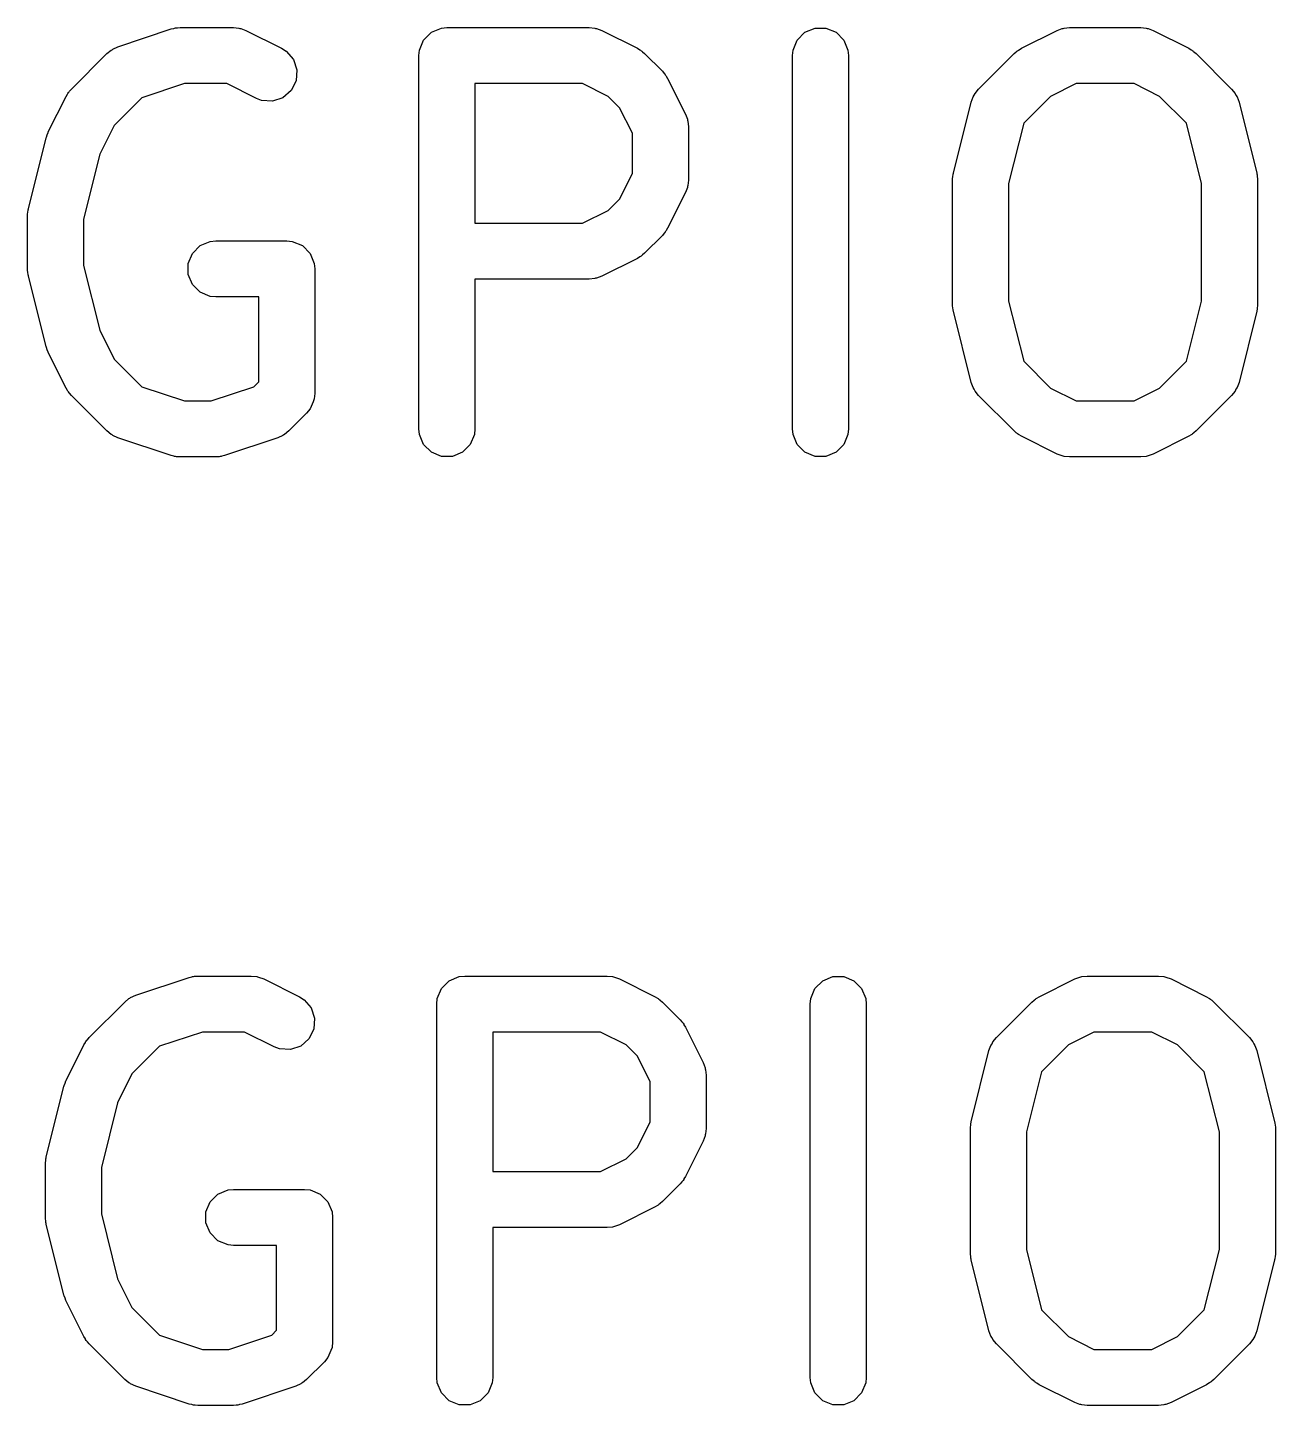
# Model space of a CAD drawing. Extents: x 19.8 to 98.9, y -129.1 to -67.1.
# Drawn here: x 69.288 to 72.629, y -95.01 to -91.32 of the extents above; entities that cross this region are included whole.
import ezdxf

# ---------------------------------------------------------------- set-up
doc = ezdxf.new("R2010")
doc.units = 0
doc.layers.add('BLACK', color=7, linetype='CONTINUOUS')

msp = doc.modelspace()

# ---------------------------------------------------------------- linework, layer by layer
at = {"layer": 'BLACK', "linetype": 'CONTINUOUS'}
for p, q in [((69.52998, -91.371287), (69.672836, -91.323668)), ((69.672836, -91.323668), (69.680091, -91.322018)), ((69.680091, -91.322018), (69.681922, -91.32126)), ((69.681922, -91.32126), (69.684575, -91.320998)), ((69.684575, -91.320998), (69.687173, -91.320408)), ((69.687173, -91.320408), (69.689147, -91.320548)), ((69.689147, -91.320548), (69.696554, -91.319819)), ((69.696554, -91.319819), (69.839411, -91.319819)), ((69.839411, -91.319819), (69.854043, -91.32126)), ((69.854043, -91.32126), (69.856532, -91.322291)), ((69.856532, -91.322291), (69.85922, -91.322482)), ((69.85922, -91.322482), (69.872952, -91.327737)), ((70.369172, -91.332459), (70.396208, -91.32126)), ((70.396208, -91.32126), (70.41084, -91.319819)), ((70.41084, -91.319819), (70.791792, -91.319819)), ((70.791792, -91.319819), (70.806424, -91.32126)), ((70.806424, -91.32126), (70.808913, -91.322291)), ((70.808913, -91.322291), (70.811601, -91.322482)), ((70.811601, -91.322482), (70.825333, -91.327737)), ((71.369172, -91.332459), (71.396208, -91.32126)), ((71.396208, -91.32126), (71.425472, -91.32126)), ((71.425472, -91.32126), (71.452508, -91.332459)), ((72.043965, -91.327737), (72.057696, -91.322482)), ((72.057696, -91.322482), (72.060385, -91.32229)), ((72.060385, -91.32229), (72.062874, -91.32126)), ((72.062874, -91.32126), (72.077506, -91.319819)), ((72.077506, -91.319819), (72.267982, -91.319819)), ((72.267982, -91.319819), (72.282614, -91.32126)), ((72.282614, -91.32126), (72.285103, -91.322291)), ((72.285103, -91.322291), (72.287791, -91.322482)), ((72.287791, -91.322482), (72.301523, -91.327737)), ((69.872952, -91.327737), (69.96819, -91.375356)), ((70.337281, -91.380187), (70.34848, -91.353151)), ((70.34848, -91.353151), (70.369172, -91.332459)), ((70.825333, -91.327737), (70.920571, -91.375356)), ((71.337281, -91.380187), (71.34848, -91.353151)), ((71.34848, -91.353151), (71.369172, -91.332459)), ((71.452508, -91.332459), (71.4732, -91.353151)), ((71.4732, -91.353151), (71.484399, -91.380187)), ((71.948727, -91.375356), (72.043965, -91.327737)), ((72.301523, -91.327737), (72.396761, -91.375356)), ((69.405426, -91.484643), (69.500664, -91.389405)), ((69.500664, -91.389405), (69.512029, -91.380077)), ((69.512029, -91.380077), (69.514519, -91.379045)), ((69.514519, -91.379045), (69.516554, -91.377281)), ((69.516554, -91.377281), (69.52998, -91.371287)), ((69.96819, -91.375356), (69.980633, -91.383188)), ((69.980633, -91.383188), (69.999806, -91.405296)), ((70.33584, -91.394819), (70.337281, -91.380187)), ((70.33584, -92.394819), (70.33584, -91.394819)), ((70.920571, -91.375356), (70.92687, -91.37932)), ((70.92687, -91.37932), (70.928698, -91.380078)), ((70.928698, -91.380078), (70.930754, -91.381766)), ((70.930754, -91.381766), (70.933014, -91.383188)), ((70.933014, -91.383188), (70.934313, -91.384686)), ((70.934313, -91.384686), (70.940063, -91.389405)), ((70.940063, -91.389405), (70.987682, -91.437024)), ((71.33584, -91.394819), (71.337281, -91.380187)), ((71.33584, -92.394819), (71.33584, -91.394819)), ((71.484399, -91.380187), (71.48584, -91.394819)), ((71.48584, -91.394819), (71.48584, -92.394819)), ((71.833997, -91.484643), (71.929235, -91.389405)), ((71.929235, -91.389405), (71.934985, -91.384684)), ((71.934985, -91.384684), (71.936284, -91.383188)), ((71.936284, -91.383188), (71.938538, -91.381768)), ((71.938538, -91.381768), (71.9406, -91.380077)), ((71.9406, -91.380077), (71.942432, -91.379318)), ((71.942432, -91.379318), (71.948727, -91.375356)), ((72.396761, -91.375356), (72.40306, -91.37932)), ((72.40306, -91.37932), (72.404888, -91.380078)), ((72.404888, -91.380078), (72.406944, -91.381766)), ((72.406944, -91.381766), (72.409204, -91.383188)), ((72.409204, -91.383188), (72.410503, -91.384686)), ((72.410503, -91.384686), (72.416253, -91.389405)), ((72.416253, -91.389405), (72.511491, -91.484643)), ((69.999806, -91.405296), (70.00906, -91.433057)), ((70.00906, -91.433057), (70.006986, -91.462247)), ((70.987682, -91.437024), (70.9924, -91.442773)), ((69.708724, -91.469819), (69.594211, -91.50799)), ((69.821706, -91.469819), (69.708724, -91.469819)), ((69.901108, -91.50952), (69.821706, -91.469819)), ((70.006986, -91.462247), (69.993898, -91.488422)), ((70.774087, -91.469819), (70.48584, -91.469819)), ((70.48584, -91.469819), (70.48584, -91.843628)), ((70.842603, -91.504077), (70.774087, -91.469819)), ((70.9924, -91.442773), (70.993899, -91.444073)), ((70.993899, -91.444073), (70.99532, -91.446332)), ((70.99532, -91.446332), (70.997009, -91.448389)), ((70.997009, -91.448389), (70.997766, -91.450216)), ((70.997766, -91.450216), (71.001731, -91.456516)), ((71.001731, -91.456516), (71.04935, -91.551754)), ((72.095211, -91.469819), (72.026695, -91.504077)), ((72.250277, -91.469819), (72.095211, -91.469819)), ((72.318793, -91.504077), (72.250277, -91.469819)), ((69.343758, -91.599373), (69.391377, -91.504135)), ((69.391377, -91.504135), (69.395341, -91.497835)), ((69.395341, -91.497835), (69.396099, -91.496008)), ((69.396099, -91.496008), (69.397787, -91.493951)), ((69.397787, -91.493951), (69.399209, -91.491692)), ((69.399209, -91.491692), (69.400707, -91.490392)), ((69.400707, -91.490392), (69.405426, -91.484643)), ((69.594211, -91.50799), (69.520098, -91.582103)), ((69.914839, -91.514775), (69.901108, -91.50952)), ((69.971791, -91.507595), (69.944029, -91.516849)), ((69.993898, -91.488422), (69.971791, -91.507595)), ((70.87301, -91.534484), (70.842603, -91.504077)), ((71.814269, -91.519486), (71.819216, -91.50564)), ((71.819216, -91.50564), (71.822536, -91.501158)), ((71.822536, -91.501158), (71.82467, -91.496008)), ((71.82467, -91.496008), (71.833997, -91.484643)), ((72.026695, -91.504077), (71.954752, -91.576019)), ((72.390735, -91.576019), (72.318793, -91.504077)), ((72.511491, -91.484643), (72.520819, -91.496008)), ((72.520819, -91.496008), (72.522953, -91.501161)), ((72.522953, -91.501161), (72.526272, -91.50564)), ((72.526272, -91.50564), (72.531219, -91.519486)), ((69.944029, -91.516849), (69.914839, -91.514775)), ((70.907268, -91.603), (70.87301, -91.534484)), ((71.76665, -91.709962), (71.814269, -91.519486)), ((72.531219, -91.519486), (72.578838, -91.709962)), ((69.520098, -91.582103), (69.481604, -91.65909)), ((71.04935, -91.551754), (71.054605, -91.565485)), ((71.054605, -91.565485), (71.054796, -91.568174)), ((71.054796, -91.568174), (71.055827, -91.570663)), ((71.055827, -91.570663), (71.057268, -91.585295)), ((71.057268, -91.585295), (71.057268, -91.728152)), ((71.954752, -91.576019), (71.914411, -91.737386)), ((72.431077, -91.737386), (72.390735, -91.576019)), ((69.29046, -91.8052), (69.338079, -91.614724)), ((69.338079, -91.614724), (69.338464, -91.613644)), ((69.338464, -91.613644), (69.338503, -91.613105)), ((69.338503, -91.613105), (69.34083, -91.607023)), ((69.34083, -91.607023), (69.343026, -91.600878)), ((69.343026, -91.600878), (69.343348, -91.600442)), ((69.343348, -91.600442), (69.343758, -91.599373)), ((70.907268, -91.710447), (70.907268, -91.603)), ((69.481604, -91.65909), (69.438221, -91.832624)), ((70.87301, -91.778963), (70.907268, -91.710447)), ((71.057268, -91.728152), (71.055827, -91.742784)), ((71.764411, -91.728152), (71.764662, -91.725598)), ((71.764411, -92.061485), (71.764411, -91.728152)), ((71.7645, -91.724506), (71.765309, -91.719032)), ((71.764662, -91.725598), (71.7645, -91.724506)), ((71.765309, -91.719032), (71.765852, -91.71352)), ((71.765852, -91.71352), (71.766274, -91.712498)), ((71.766274, -91.712498), (71.76665, -91.709962)), ((72.578838, -91.709962), (72.579213, -91.712498)), ((72.579213, -91.712498), (72.579636, -91.71352)), ((72.579636, -91.71352), (72.580178, -91.719032)), ((72.580178, -91.719032), (72.580988, -91.724506)), ((72.580988, -91.724506), (72.580825, -91.725598)), ((72.580825, -91.725598), (72.581077, -91.728152)), ((72.581077, -91.728152), (72.581077, -92.061485)), ((71.04935, -91.761693), (71.001731, -91.856931)), ((71.054605, -91.747962), (71.04935, -91.761693)), ((71.054796, -91.745272), (71.054605, -91.747962)), ((71.055827, -91.742784), (71.054796, -91.745272)), ((71.914411, -91.737386), (71.914411, -92.052251)), ((72.431077, -92.052251), (72.431077, -91.737386)), ((69.290084, -91.807736), (69.29046, -91.8052)), ((70.842603, -91.80937), (70.87301, -91.778963)), ((69.288221, -91.82339), (69.288472, -91.820836)), ((69.288221, -91.966247), (69.288221, -91.82339)), ((69.28831, -91.819744), (69.289119, -91.81427)), ((69.288472, -91.820836), (69.28831, -91.819744)), ((69.289119, -91.81427), (69.289662, -91.808758)), ((69.289662, -91.808758), (69.290084, -91.807736)), ((69.438221, -91.832624), (69.438221, -91.957013)), ((70.48584, -91.843628), (70.774087, -91.843628)), ((70.774087, -91.843628), (70.842603, -91.80937)), ((70.987682, -91.876423), (70.940063, -91.924042)), ((70.9924, -91.870673), (70.987682, -91.876423)), ((70.993899, -91.869374), (70.9924, -91.870673)), ((70.99532, -91.867114), (70.993899, -91.869374)), ((70.997009, -91.865058), (70.99532, -91.867114)), ((70.997766, -91.86323), (70.997009, -91.865058)), ((71.001731, -91.856931), (70.997766, -91.86323)), ((69.729432, -91.924579), (69.750124, -91.903887)), ((69.750124, -91.903887), (69.77716, -91.892688)), ((69.77716, -91.892688), (69.791792, -91.891247)), ((69.791792, -91.891247), (69.982268, -91.891247)), ((69.982268, -91.891247), (69.9969, -91.892688)), ((69.9969, -91.892688), (70.023936, -91.903887)), ((70.023936, -91.903887), (70.044628, -91.924579)), ((69.718233, -91.951615), (69.729432, -91.924579)), ((69.718233, -91.980879), (69.718233, -91.951615)), ((70.044628, -91.924579), (70.055827, -91.951615)), ((70.055827, -91.951615), (70.057268, -91.966247)), ((70.920571, -91.938091), (70.825333, -91.98571)), ((70.92687, -91.934126), (70.920571, -91.938091)), ((70.928698, -91.933369), (70.92687, -91.934126)), ((70.930754, -91.93168), (70.928698, -91.933369)), ((70.933014, -91.930259), (70.930754, -91.93168)), ((70.934313, -91.92876), (70.933014, -91.930259)), ((70.940063, -91.924042), (70.934313, -91.92876)), ((69.288472, -91.9688), (69.288221, -91.966247)), ((69.28831, -91.969893), (69.288472, -91.9688)), ((69.289119, -91.975366), (69.28831, -91.969893)), ((69.289662, -91.980879), (69.289119, -91.975366)), ((69.290084, -91.9819), (69.289662, -91.980879)), ((69.29046, -91.984437), (69.290084, -91.9819)), ((69.338079, -92.174913), (69.29046, -91.984437)), ((69.438221, -91.957013), (69.481604, -92.130547)), ((69.729432, -92.007915), (69.718233, -91.980879)), ((70.057268, -91.966247), (70.057268, -92.29958)), ((70.808913, -91.991155), (70.806424, -91.992187)), ((70.811601, -91.990965), (70.808913, -91.991155)), ((70.825333, -91.98571), (70.811601, -91.990965)), ((69.750124, -92.028607), (69.729432, -92.007915)), ((70.791792, -91.993628), (70.48584, -91.993628)), ((70.48584, -91.993628), (70.48584, -92.394819)), ((70.806424, -91.992187), (70.791792, -91.993628)), ((69.77716, -92.039806), (69.750124, -92.028607)), ((69.791792, -92.041247), (69.77716, -92.039806)), ((69.907268, -92.041247), (69.791792, -92.041247)), ((69.907268, -92.268514), (69.907268, -92.041247)), ((71.764662, -92.064038), (71.764411, -92.061485)), ((71.7645, -92.065131), (71.764662, -92.064038)), ((71.765309, -92.070604), (71.7645, -92.065131)), ((71.914411, -92.052251), (71.954752, -92.213617)), ((72.390735, -92.213617), (72.431077, -92.052251)), ((72.580988, -92.065131), (72.580178, -92.070604)), ((72.581077, -92.061485), (72.580825, -92.064038)), ((72.580825, -92.064038), (72.580988, -92.065131)), ((71.765852, -92.076117), (71.765309, -92.070604)), ((71.766274, -92.077138), (71.765852, -92.076117)), ((71.76665, -92.079675), (71.766274, -92.077138)), ((71.814269, -92.270151), (71.76665, -92.079675)), ((72.578838, -92.079675), (72.531219, -92.270151)), ((72.579213, -92.077138), (72.578838, -92.079675)), ((72.579636, -92.076117), (72.579213, -92.077138)), ((72.580178, -92.070604), (72.579636, -92.076117)), ((69.481604, -92.130547), (69.520098, -92.207534)), ((69.338464, -92.175992), (69.338079, -92.174913)), ((69.338503, -92.176532), (69.338464, -92.175992)), ((69.34083, -92.182613), (69.338503, -92.176532)), ((69.343026, -92.188759), (69.34083, -92.182613)), ((69.343348, -92.189194), (69.343026, -92.188759)), ((69.343758, -92.190264), (69.343348, -92.189194)), ((69.391377, -92.285502), (69.343758, -92.190264)), ((69.520098, -92.207534), (69.594211, -92.281648)), ((71.954752, -92.213617), (72.026695, -92.285561)), ((72.318792, -92.285561), (72.390735, -92.213617)), ((69.39534, -92.291798), (69.391377, -92.285502)), ((69.594211, -92.281648), (69.708724, -92.319819)), ((69.779622, -92.319819), (69.894135, -92.281647)), ((69.894135, -92.281647), (69.907268, -92.268514)), ((71.819216, -92.283997), (71.814269, -92.270151)), ((71.822535, -92.288476), (71.819216, -92.283997)), ((72.026695, -92.285561), (72.095211, -92.319819)), ((72.250277, -92.319819), (72.318792, -92.285561)), ((72.526272, -92.283997), (72.522952, -92.288476)), ((72.531219, -92.270151), (72.526272, -92.283997)), ((69.396098, -92.293628), (69.39534, -92.291798)), ((69.397787, -92.295686), (69.396098, -92.293628)), ((69.399209, -92.297945), (69.397787, -92.295686)), ((69.400707, -92.299244), (69.399209, -92.297945)), ((69.405426, -92.304994), (69.400707, -92.299244)), ((69.500664, -92.400233), (69.405426, -92.304994)), ((69.708724, -92.319819), (69.779622, -92.319819)), ((70.052367, -92.322565), (70.044629, -92.341247)), ((70.055827, -92.314212), (70.052367, -92.322565)), ((70.057268, -92.29958), (70.055827, -92.314212)), ((71.824669, -92.293628), (71.822535, -92.288476)), ((71.833997, -92.304994), (71.824669, -92.293628)), ((71.929235, -92.400233), (71.833997, -92.304994)), ((72.095211, -92.319819), (72.250277, -92.319819)), ((72.511492, -92.304993), (72.416253, -92.400233)), ((72.520819, -92.293628), (72.511492, -92.304993)), ((72.522952, -92.288476), (72.520819, -92.293628)), ((70.035301, -92.352613), (69.987683, -92.400232)), ((70.044629, -92.341247), (70.035301, -92.352613)), ((70.337281, -92.409451), (70.33584, -92.394819)), ((70.48584, -92.394819), (70.484399, -92.409451)), ((71.337281, -92.409451), (71.33584, -92.394819)), ((71.48584, -92.394819), (71.484399, -92.409451)), ((69.512029, -92.409561), (69.500664, -92.400233)), ((69.514519, -92.410592), (69.512029, -92.409561)), ((69.516554, -92.412357), (69.514519, -92.410592)), ((69.52998, -92.418351), (69.516554, -92.412357)), ((69.672836, -92.46597), (69.52998, -92.418351)), ((69.958366, -92.418351), (69.815509, -92.46597)), ((69.971791, -92.412357), (69.958366, -92.418351)), ((69.973826, -92.410591), (69.971791, -92.412357)), ((69.976317, -92.40956), (69.973826, -92.410591)), ((69.987683, -92.400232), (69.976317, -92.40956)), ((70.34848, -92.436487), (70.337281, -92.409451)), ((70.484399, -92.409451), (70.4732, -92.436487)), ((71.34848, -92.436487), (71.337281, -92.409451)), ((71.484399, -92.409451), (71.4732, -92.436487)), ((71.934985, -92.404953), (71.929235, -92.400233)), ((71.936284, -92.40645), (71.934985, -92.404953)), ((71.938538, -92.407869), (71.936284, -92.40645)), ((71.9406, -92.409561), (71.938538, -92.407869)), ((71.942432, -92.410319), (71.9406, -92.409561)), ((71.948727, -92.414282), (71.942432, -92.410319)), ((72.043965, -92.461901), (71.948727, -92.414282)), ((72.396761, -92.414282), (72.301523, -92.461901)), ((72.40306, -92.410317), (72.396761, -92.414282)), ((72.404888, -92.40956), (72.40306, -92.410317)), ((72.406944, -92.407871), (72.404888, -92.40956)), ((72.409204, -92.40645), (72.406944, -92.407871)), ((72.410503, -92.404951), (72.409204, -92.40645)), ((72.416253, -92.400233), (72.410503, -92.404951)), ((69.680091, -92.467619), (69.672836, -92.46597)), ((69.681922, -92.468378), (69.680091, -92.467619)), ((69.684575, -92.468639), (69.681922, -92.468378)), ((69.687173, -92.46923), (69.684575, -92.468639)), ((69.689147, -92.469089), (69.687173, -92.46923)), ((69.696554, -92.469819), (69.689147, -92.469089)), ((69.791792, -92.469819), (69.696554, -92.469819)), ((69.799197, -92.469089), (69.791792, -92.469819)), ((69.801172, -92.46923), (69.799197, -92.469089)), ((69.803769, -92.468639), (69.801172, -92.46923)), ((69.806424, -92.468378), (69.803769, -92.468639)), ((69.808255, -92.467619), (69.806424, -92.468378)), ((69.815509, -92.46597), (69.808255, -92.467619)), ((70.369172, -92.457179), (70.34848, -92.436487)), ((70.396208, -92.468378), (70.369172, -92.457179)), ((70.425472, -92.468378), (70.396208, -92.468378)), ((70.452508, -92.457179), (70.425472, -92.468378)), ((70.4732, -92.436487), (70.452508, -92.457179)), ((71.369172, -92.457179), (71.34848, -92.436487)), ((71.396208, -92.468378), (71.369172, -92.457179)), ((71.425472, -92.468378), (71.396208, -92.468378)), ((71.452508, -92.457179), (71.425472, -92.468378)), ((71.4732, -92.436487), (71.452508, -92.457179)), ((72.057696, -92.467156), (72.043965, -92.461901)), ((72.060385, -92.467347), (72.057696, -92.467156)), ((72.062874, -92.468378), (72.060385, -92.467347)), ((72.077506, -92.469819), (72.062874, -92.468378)), ((72.267982, -92.469819), (72.077506, -92.469819)), ((72.282614, -92.468378), (72.267982, -92.469819)), ((72.285103, -92.467346), (72.282614, -92.468378)), ((72.287791, -92.467156), (72.285103, -92.467346)), ((72.301523, -92.461901), (72.287791, -92.467156)), ((69.577599, -93.911287), (69.720455, -93.863668)), ((69.720455, -93.863668), (69.72771, -93.862018)), ((69.72771, -93.862018), (69.729541, -93.86126)), ((69.729541, -93.86126), (69.732194, -93.860998)), ((69.732194, -93.860998), (69.734792, -93.860408)), ((69.734792, -93.860408), (69.736766, -93.860548)), ((69.736766, -93.860548), (69.744173, -93.859819)), ((69.744173, -93.859819), (69.88703, -93.859819)), ((69.88703, -93.859819), (69.901662, -93.86126)), ((69.901662, -93.86126), (69.904151, -93.862291)), ((69.904151, -93.862291), (69.906839, -93.862482)), ((69.906839, -93.862482), (69.920571, -93.867737)), ((69.920571, -93.867737), (70.015809, -93.915356)), ((70.396099, -93.893151), (70.416791, -93.872459)), ((70.416791, -93.872459), (70.443827, -93.86126)), ((70.443827, -93.86126), (70.458459, -93.859819)), ((70.458459, -93.859819), (70.839411, -93.859819)), ((70.839411, -93.859819), (70.854043, -93.86126)), ((70.854043, -93.86126), (70.856532, -93.862291)), ((70.856532, -93.862291), (70.85922, -93.862482)), ((70.85922, -93.862482), (70.872952, -93.867737)), ((70.872952, -93.867737), (70.96819, -93.915356)), ((71.396099, -93.893151), (71.416791, -93.872459)), ((71.416791, -93.872459), (71.443827, -93.86126)), ((71.443827, -93.86126), (71.473091, -93.86126)), ((71.473091, -93.86126), (71.500127, -93.872459)), ((71.500127, -93.872459), (71.520819, -93.893151)), ((71.996346, -93.915356), (72.091584, -93.867737)), ((72.091584, -93.867737), (72.105315, -93.862482)), ((72.105315, -93.862482), (72.108004, -93.86229)), ((72.108004, -93.86229), (72.110493, -93.86126)), ((72.110493, -93.86126), (72.125125, -93.859819)), ((72.125125, -93.859819), (72.315601, -93.859819)), ((72.315601, -93.859819), (72.330233, -93.86126)), ((72.330233, -93.86126), (72.332722, -93.862291)), ((72.332722, -93.862291), (72.33541, -93.862482)), ((72.33541, -93.862482), (72.349142, -93.867737)), ((72.349142, -93.867737), (72.44438, -93.915356)), ((70.3849, -93.920187), (70.396099, -93.893151)), ((71.3849, -93.920187), (71.396099, -93.893151)), ((71.520819, -93.893151), (71.532018, -93.920187)), ((69.453045, -94.024643), (69.548283, -93.929405)), ((69.548283, -93.929405), (69.559648, -93.920077)), ((69.559648, -93.920077), (69.562138, -93.919045)), ((69.562138, -93.919045), (69.564173, -93.917281)), ((69.564173, -93.917281), (69.577599, -93.911287)), ((70.015809, -93.915356), (70.028252, -93.923188)), ((70.028252, -93.923188), (70.047425, -93.945296)), ((70.047425, -93.945296), (70.056679, -93.973057)), ((70.383459, -93.934819), (70.3849, -93.920187)), ((70.383459, -94.934819), (70.383459, -93.934819)), ((70.96819, -93.915356), (70.974489, -93.91932)), ((70.974489, -93.91932), (70.976317, -93.920078)), ((70.976317, -93.920078), (70.978373, -93.921766)), ((70.978373, -93.921766), (70.980633, -93.923188)), ((70.980633, -93.923188), (70.981932, -93.924686)), ((70.981932, -93.924686), (70.987682, -93.929405)), ((70.987682, -93.929405), (71.035301, -93.977024)), ((71.383459, -93.934819), (71.3849, -93.920187)), ((71.383459, -94.934819), (71.383459, -93.934819)), ((71.532018, -93.920187), (71.533459, -93.934819)), ((71.533459, -93.934819), (71.533459, -94.934819)), ((71.881616, -94.024643), (71.976854, -93.929405)), ((71.976854, -93.929405), (71.982604, -93.924684)), ((71.982604, -93.924684), (71.983903, -93.923188)), ((71.983903, -93.923188), (71.986157, -93.921768)), ((71.986157, -93.921768), (71.988219, -93.920077)), ((71.988219, -93.920077), (71.990051, -93.919318)), ((71.990051, -93.919318), (71.996346, -93.915356)), ((72.44438, -93.915356), (72.450679, -93.91932)), ((72.450679, -93.91932), (72.452507, -93.920078)), ((72.452507, -93.920078), (72.454563, -93.921766)), ((72.454563, -93.921766), (72.456823, -93.923188)), ((72.456823, -93.923188), (72.458122, -93.924686)), ((72.458122, -93.924686), (72.463872, -93.929405)), ((72.463872, -93.929405), (72.55911, -94.024643)), ((70.056679, -93.973057), (70.054605, -94.002247)), ((71.035301, -93.977024), (71.040019, -93.982773)), ((71.040019, -93.982773), (71.041518, -93.984073)), ((71.041518, -93.984073), (71.042939, -93.986332)), ((69.756343, -94.009819), (69.64183, -94.04799)), ((69.869325, -94.009819), (69.756343, -94.009819)), ((69.948727, -94.04952), (69.869325, -94.009819)), ((70.054605, -94.002247), (70.041517, -94.028422)), ((70.821706, -94.009819), (70.533459, -94.009819)), ((70.533459, -94.009819), (70.533459, -94.383628)), ((70.890222, -94.044077), (70.821706, -94.009819)), ((71.042939, -93.986332), (71.044628, -93.988389)), ((71.044628, -93.988389), (71.045385, -93.990216)), ((71.045385, -93.990216), (71.04935, -93.996516)), ((71.04935, -93.996516), (71.096969, -94.091754)), ((72.14283, -94.009819), (72.074314, -94.044077)), ((72.297896, -94.009819), (72.14283, -94.009819)), ((72.366412, -94.044077), (72.297896, -94.009819)), ((69.391377, -94.139373), (69.438996, -94.044135)), ((69.438996, -94.044135), (69.44296, -94.037835)), ((69.44296, -94.037835), (69.443718, -94.036008)), ((69.443718, -94.036008), (69.445406, -94.033951)), ((69.445406, -94.033951), (69.446828, -94.031692)), ((69.446828, -94.031692), (69.448326, -94.030392)), ((69.448326, -94.030392), (69.453045, -94.024643)), ((69.64183, -94.04799), (69.567717, -94.122103)), ((69.962458, -94.054775), (69.948727, -94.04952)), ((69.991648, -94.056849), (69.962458, -94.054775)), ((70.01941, -94.047595), (69.991648, -94.056849)), ((70.041517, -94.028422), (70.01941, -94.047595)), ((70.920629, -94.074484), (70.890222, -94.044077)), ((71.861888, -94.059486), (71.866835, -94.04564)), ((71.866835, -94.04564), (71.870155, -94.041158)), ((71.870155, -94.041158), (71.872289, -94.036008)), ((71.872289, -94.036008), (71.881616, -94.024643)), ((72.074314, -94.044077), (72.002371, -94.116019)), ((72.438354, -94.116019), (72.366412, -94.044077)), ((72.55911, -94.024643), (72.568438, -94.036008)), ((72.568438, -94.036008), (72.570572, -94.041161)), ((72.570572, -94.041161), (72.573891, -94.04564)), ((72.573891, -94.04564), (72.578838, -94.059486)), ((70.954887, -94.143), (70.920629, -94.074484)), ((71.096969, -94.091754), (71.102224, -94.105485)), ((71.814269, -94.249962), (71.861888, -94.059486)), ((72.578838, -94.059486), (72.626457, -94.249962)), ((69.567717, -94.122103), (69.529223, -94.19909)), ((71.102224, -94.105485), (71.102415, -94.108174)), ((71.102415, -94.108174), (71.103446, -94.110663)), ((71.103446, -94.110663), (71.104887, -94.125295)), ((71.104887, -94.125295), (71.104887, -94.268152)), ((72.002371, -94.116019), (71.96203, -94.277386)), ((72.478696, -94.277386), (72.438354, -94.116019)), ((69.338079, -94.3452), (69.385698, -94.154724)), ((69.385698, -94.154724), (69.386083, -94.153644)), ((69.386083, -94.153644), (69.386122, -94.153105)), ((69.386122, -94.153105), (69.388449, -94.147023)), ((69.388449, -94.147023), (69.390645, -94.140878)), ((69.390645, -94.140878), (69.390967, -94.140442)), ((69.390967, -94.140442), (69.391377, -94.139373)), ((70.954887, -94.250447), (70.954887, -94.143)), ((69.529223, -94.19909), (69.48584, -94.372624)), ((70.920629, -94.318963), (70.954887, -94.250447)), ((71.104887, -94.268152), (71.103446, -94.282784)), ((71.81203, -94.268152), (71.812281, -94.265598)), ((71.81203, -94.601485), (71.81203, -94.268152)), ((71.812119, -94.264506), (71.812928, -94.259032)), ((71.812281, -94.265598), (71.812119, -94.264506)), ((71.812928, -94.259032), (71.813471, -94.25352)), ((71.813471, -94.25352), (71.813893, -94.252498)), ((71.813893, -94.252498), (71.814269, -94.249962)), ((71.96203, -94.277386), (71.96203, -94.592251)), ((72.478696, -94.592251), (72.478696, -94.277386)), ((72.626457, -94.249962), (72.626832, -94.252498)), ((72.626832, -94.252498), (72.627255, -94.25352)), ((72.627255, -94.25352), (72.627797, -94.259032)), ((72.627797, -94.259032), (72.628607, -94.264506)), ((72.628607, -94.264506), (72.628444, -94.265598)), ((72.628444, -94.265598), (72.628696, -94.268152)), ((72.628696, -94.268152), (72.628696, -94.601485)), ((71.096969, -94.301693), (71.04935, -94.396931)), ((71.102224, -94.287962), (71.096969, -94.301693)), ((71.102415, -94.285272), (71.102224, -94.287962)), ((71.103446, -94.282784), (71.102415, -94.285272)), ((69.336738, -94.35427), (69.337281, -94.348758)), ((69.337281, -94.348758), (69.337703, -94.347736)), ((69.337703, -94.347736), (69.338079, -94.3452)), ((70.821706, -94.383628), (70.890222, -94.34937)), ((70.890222, -94.34937), (70.920629, -94.318963)), ((69.33584, -94.36339), (69.336091, -94.360836)), ((69.33584, -94.506247), (69.33584, -94.36339)), ((69.335929, -94.359744), (69.336738, -94.35427)), ((69.336091, -94.360836), (69.335929, -94.359744)), ((69.48584, -94.372624), (69.48584, -94.497013)), ((70.533459, -94.383628), (70.821706, -94.383628)), ((71.035301, -94.416423), (70.987682, -94.464042)), ((71.040019, -94.410673), (71.035301, -94.416423)), ((71.041518, -94.409374), (71.040019, -94.410673)), ((71.042939, -94.407114), (71.041518, -94.409374)), ((71.044628, -94.405058), (71.042939, -94.407114)), ((71.045385, -94.40323), (71.044628, -94.405058)), ((71.04935, -94.396931), (71.045385, -94.40323)), ((69.777051, -94.464579), (69.797743, -94.443887)), ((69.797743, -94.443887), (69.824779, -94.432688)), ((69.824779, -94.432688), (69.839411, -94.431247)), ((69.839411, -94.431247), (70.029887, -94.431247)), ((70.029887, -94.431247), (70.044519, -94.432688)), ((70.044519, -94.432688), (70.071555, -94.443887)), ((70.071555, -94.443887), (70.092247, -94.464579)), ((69.48584, -94.497013), (69.529223, -94.670547)), ((69.765852, -94.491615), (69.777051, -94.464579)), ((69.765852, -94.520879), (69.765852, -94.491615)), ((70.092247, -94.464579), (70.103446, -94.491615)), ((70.103446, -94.491615), (70.104887, -94.506247)), ((70.96819, -94.478091), (70.872952, -94.52571)), ((70.974489, -94.474126), (70.96819, -94.478091)), ((70.976317, -94.473369), (70.974489, -94.474126)), ((70.978373, -94.47168), (70.976317, -94.473369)), ((70.980633, -94.470259), (70.978373, -94.47168)), ((70.981932, -94.46876), (70.980633, -94.470259)), ((70.987682, -94.464042), (70.981932, -94.46876)), ((69.336091, -94.5088), (69.33584, -94.506247)), ((69.335929, -94.509893), (69.336091, -94.5088)), ((69.336738, -94.515366), (69.335929, -94.509893)), ((69.337281, -94.520879), (69.336738, -94.515366)), ((69.337703, -94.5219), (69.337281, -94.520879)), ((69.338079, -94.524437), (69.337703, -94.5219)), ((69.385698, -94.714913), (69.338079, -94.524437)), ((69.777051, -94.547915), (69.765852, -94.520879)), ((70.104887, -94.506247), (70.104887, -94.83958)), ((70.839411, -94.533628), (70.533459, -94.533628)), ((70.533459, -94.533628), (70.533459, -94.934819)), ((70.854043, -94.532187), (70.839411, -94.533628)), ((70.856532, -94.531155), (70.854043, -94.532187)), ((70.85922, -94.530965), (70.856532, -94.531155)), ((70.872952, -94.52571), (70.85922, -94.530965)), ((69.797743, -94.568607), (69.777051, -94.547915)), ((69.824779, -94.579806), (69.797743, -94.568607)), ((69.839411, -94.581247), (69.824779, -94.579806)), ((69.954887, -94.581247), (69.839411, -94.581247)), ((69.954887, -94.808514), (69.954887, -94.581247)), ((71.812281, -94.604038), (71.81203, -94.601485)), ((71.812119, -94.605131), (71.812281, -94.604038)), ((71.812928, -94.610604), (71.812119, -94.605131)), ((71.813471, -94.616117), (71.812928, -94.610604)), ((71.96203, -94.592251), (72.002371, -94.753617)), ((72.438354, -94.753617), (72.478696, -94.592251)), ((72.627797, -94.610604), (72.627255, -94.616117)), ((72.628607, -94.605131), (72.627797, -94.610604)), ((72.628696, -94.601485), (72.628444, -94.604038)), ((72.628444, -94.604038), (72.628607, -94.605131)), ((71.813893, -94.617138), (71.813471, -94.616117)), ((71.814269, -94.619675), (71.813893, -94.617138)), ((71.861888, -94.810151), (71.814269, -94.619675)), ((72.626457, -94.619675), (72.578838, -94.810151)), ((72.626832, -94.617138), (72.626457, -94.619675)), ((72.627255, -94.616117), (72.626832, -94.617138)), ((69.529223, -94.670547), (69.567717, -94.747534)), ((69.386083, -94.715992), (69.385698, -94.714913)), ((69.386122, -94.716532), (69.386083, -94.715992)), ((69.388449, -94.722613), (69.386122, -94.716532)), ((69.390645, -94.728759), (69.388449, -94.722613)), ((69.390967, -94.729194), (69.390645, -94.728759)), ((69.391377, -94.730264), (69.390967, -94.729194)), ((69.438996, -94.825502), (69.391377, -94.730264)), ((69.567717, -94.747534), (69.64183, -94.821648)), ((72.002371, -94.753617), (72.074314, -94.825561)), ((72.366411, -94.825561), (72.438354, -94.753617)), ((69.442959, -94.831798), (69.438996, -94.825502)), ((69.443717, -94.833628), (69.442959, -94.831798)), ((69.64183, -94.821648), (69.756343, -94.859819)), ((69.827241, -94.859819), (69.941754, -94.821647)), ((69.941754, -94.821647), (69.954887, -94.808514)), ((71.866835, -94.823997), (71.861888, -94.810151)), ((71.870154, -94.828476), (71.866835, -94.823997)), ((71.872288, -94.833628), (71.870154, -94.828476)), ((72.074314, -94.825561), (72.14283, -94.859819)), ((72.297896, -94.859819), (72.366411, -94.825561)), ((72.570571, -94.828476), (72.568438, -94.833628)), ((72.573891, -94.823997), (72.570571, -94.828476)), ((72.578838, -94.810151), (72.573891, -94.823997)), ((69.445406, -94.835686), (69.443717, -94.833628)), ((69.446828, -94.837945), (69.445406, -94.835686)), ((69.448326, -94.839244), (69.446828, -94.837945)), ((69.453045, -94.844994), (69.448326, -94.839244)), ((69.548283, -94.940233), (69.453045, -94.844994)), ((69.756343, -94.859819), (69.827241, -94.859819)), ((70.099986, -94.862565), (70.092248, -94.881247)), ((70.103446, -94.854212), (70.099986, -94.862565)), ((70.104887, -94.83958), (70.103446, -94.854212)), ((71.881616, -94.844994), (71.872288, -94.833628)), ((71.976854, -94.940233), (71.881616, -94.844994)), ((72.14283, -94.859819), (72.297896, -94.859819)), ((72.559111, -94.844993), (72.463872, -94.940233)), ((72.568438, -94.833628), (72.559111, -94.844993)), ((70.08292, -94.892613), (70.035302, -94.940232)), ((70.092248, -94.881247), (70.08292, -94.892613)), ((69.559648, -94.949561), (69.548283, -94.940233)), ((70.035302, -94.940232), (70.023936, -94.94956)), ((70.3849, -94.949451), (70.383459, -94.934819)), ((70.533459, -94.934819), (70.532018, -94.949451)), ((71.3849, -94.949451), (71.383459, -94.934819)), ((71.533459, -94.934819), (71.532018, -94.949451)), ((71.982604, -94.944953), (71.976854, -94.940233)), ((72.463872, -94.940233), (72.458122, -94.944951)), ((69.562138, -94.950592), (69.559648, -94.949561)), ((69.564173, -94.952357), (69.562138, -94.950592)), ((69.577599, -94.958351), (69.564173, -94.952357)), ((69.720455, -95.00597), (69.577599, -94.958351)), ((70.005985, -94.958351), (69.863128, -95.00597)), ((70.01941, -94.952357), (70.005985, -94.958351)), ((70.021445, -94.950591), (70.01941, -94.952357)), ((70.023936, -94.94956), (70.021445, -94.950591)), ((70.396099, -94.976487), (70.3849, -94.949451)), ((70.416791, -94.997179), (70.396099, -94.976487)), ((70.520819, -94.976487), (70.500127, -94.997179)), ((70.532018, -94.949451), (70.520819, -94.976487)), ((71.396099, -94.976487), (71.3849, -94.949451)), ((71.416791, -94.997179), (71.396099, -94.976487)), ((71.520819, -94.976487), (71.500127, -94.997179)), ((71.532018, -94.949451), (71.520819, -94.976487)), ((71.983903, -94.94645), (71.982604, -94.944953)), ((71.986157, -94.947869), (71.983903, -94.94645)), ((71.988219, -94.949561), (71.986157, -94.947869)), ((71.990051, -94.950319), (71.988219, -94.949561)), ((71.996346, -94.954282), (71.990051, -94.950319)), ((72.091584, -95.001901), (71.996346, -94.954282)), ((72.44438, -94.954282), (72.349142, -95.001901)), ((72.450679, -94.950317), (72.44438, -94.954282)), ((72.452507, -94.94956), (72.450679, -94.950317)), ((72.454563, -94.947871), (72.452507, -94.94956)), ((72.456823, -94.94645), (72.454563, -94.947871)), ((72.458122, -94.944951), (72.456823, -94.94645)), ((69.72771, -95.007619), (69.720455, -95.00597)), ((69.729541, -95.008378), (69.72771, -95.007619)), ((69.732194, -95.008639), (69.729541, -95.008378)), ((69.734792, -95.00923), (69.732194, -95.008639)), ((69.736766, -95.009089), (69.734792, -95.00923)), ((69.744173, -95.009819), (69.736766, -95.009089)), ((69.839411, -95.009819), (69.744173, -95.009819)), ((69.846816, -95.009089), (69.839411, -95.009819)), ((69.848791, -95.00923), (69.846816, -95.009089)), ((69.851388, -95.008639), (69.848791, -95.00923)), ((69.854043, -95.008378), (69.851388, -95.008639)), ((69.855874, -95.007619), (69.854043, -95.008378)), ((69.863128, -95.00597), (69.855874, -95.007619)), ((70.443827, -95.008378), (70.416791, -94.997179)), ((70.473091, -95.008378), (70.443827, -95.008378)), ((70.500127, -94.997179), (70.473091, -95.008378)), ((71.443827, -95.008378), (71.416791, -94.997179)), ((71.473091, -95.008378), (71.443827, -95.008378)), ((71.500127, -94.997179), (71.473091, -95.008378)), ((72.105315, -95.007156), (72.091584, -95.001901)), ((72.108004, -95.007347), (72.105315, -95.007156)), ((72.110493, -95.008378), (72.108004, -95.007347)), ((72.125125, -95.009819), (72.110493, -95.008378)), ((72.315601, -95.009819), (72.125125, -95.009819)), ((72.330233, -95.008378), (72.315601, -95.009819)), ((72.332722, -95.007346), (72.330233, -95.008378)), ((72.33541, -95.007156), (72.332722, -95.007346)), ((72.349142, -95.001901), (72.33541, -95.007156))]:
    msp.add_line(p, q, dxfattribs=at)

doc.saveas('drawing.dxf')
